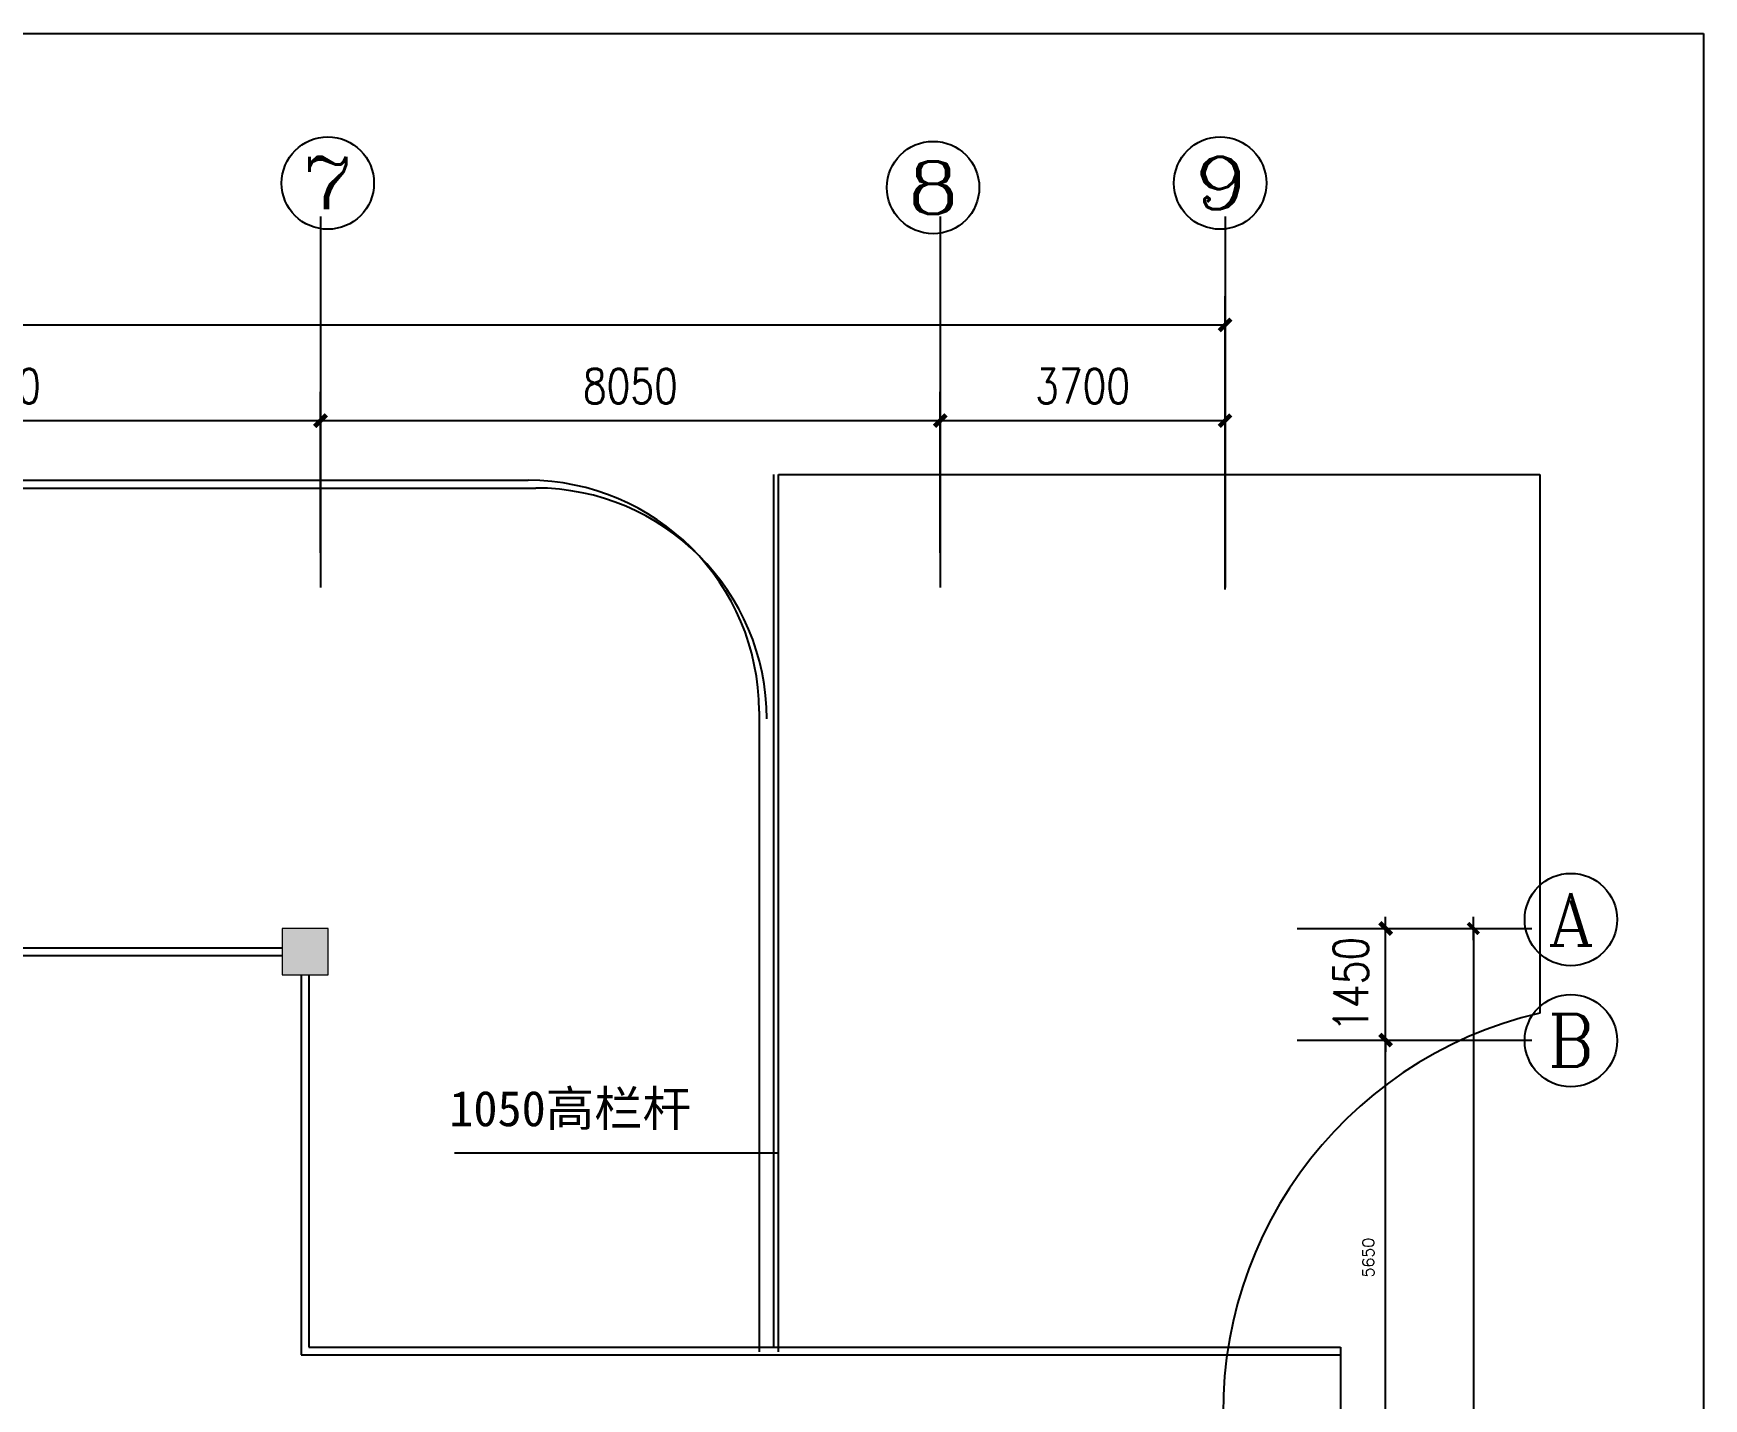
# Model space of a CAD drawing. Extents: x 1487452 to 1619693, y 165319 to 350168.
# Drawn here: x 1597996 to 1619693, y 332433 to 350168 of the extents above; entities that cross this region are included whole.
import ezdxf
from ezdxf.enums import TextEntityAlignment as Align

# ---------------------------------------------------------------- set-up
doc = ezdxf.new("R2010")
doc.units = 0
doc.header["$LTSCALE"] = 1000
doc.header["$MEASUREMENT"] = 0
doc.layers.get('0').update_dxf_attribs({"linetype": 'CONTINUOUS'})
doc.layers.get('Defpoints').update_dxf_attribs({"linetype": 'CONTINUOUS'})
for name, color, linetype in [('AXIS', 3, 'CONTINUOUS'), ('AXIS_TEXT', 7, 'CONTINUOUS'), ('Dim3', 30, 'CONTINUOUS')]:
    doc.layers.add(name, color=color, linetype=linetype)
doc.styles.add('_TCH_AXIS', font='COMPLEX', dxfattribs={"bigfont": 'GBCBIG'})
doc.styles.add('_TCH_DIM', font='SIMPLEX', dxfattribs={"bigfont": 'GBCBIG'})
doc.styles.add('DIM_FONT', font='SIMPLEX.shx', dxfattribs={"width": 0.8})
doc.styles.add('黑体', font='SIMHEI.TTF')
doc.dimstyles.new('dimn', dxfattribs={"dimtxt": 150, "dimasz": 1, "dimexe": 250, "dimexo": 300, "dimgap": 150, "dimtad": 1, "dimdec": 0, "dimzin": 0, "dimdsep": 46, "dimtxsty": '_TCH_DIM', "dimblk": '_dimx', "dimcen": 0.09, "dimclrd": 3, "dimclre": 3, "dimclrt": 2, "dimadec": 1, "dimazin": 2, "dimtfac": 1, "dimtdec": 0, "dimtix": 1, "dimtmove": 2, "dimatfit": 3, "dimldrblk": 'ARCHTICK', "dimfxl": 1, "dimtolj": 1, "dimtzin": 0, "dimarcsym": 0})
doc.dimstyles.new('DIMN150', dxfattribs={"dimscale": 1.5, "dimtxt": 300, "dimasz": 100, "dimexe": 250, "dimexo": 300, "dimgap": 150, "dimtad": 1, "dimdec": 0, "dimzin": 0, "dimdsep": 46, "dimtxsty": 'DIM_FONT', "dimblk": 'ARCHTICK', "dimcen": 0.09, "dimclrt": 7, "dimazin": 2, "dimtfac": 1, "dimtdec": 0, "dimtix": 1, "dimtmove": 2, "dimatfit": 3, "dimldrblk": 'ARCHTICK', "dimfxl": 1, "dimtolj": 1, "dimtzin": 0, "dimarcsym": 0})

# ---------------------------------------------------------------- blocks, each defined once
blk = doc.blocks.new('_ArchTick')
at = {"color": 0, "linetype": 'ByBlock', "const_width": 0.4}
blk.add_lwpolyline([(-0.5, -0.5), (0.5, 0.5)], dxfattribs=at)
blk = doc.blocks.new('_dimx')
blk.add_line((-150, 0), (150, 0))
at = {"const_width": 50}
blk.add_lwpolyline([(-70, -70), (70, 70)], dxfattribs=at)
blk = doc.blocks.new('*D122')
at = {"layer": 'AXIS', "color": 0, "linetype": 'Continuous', "lineweight": -2, "transparency": 16777216}
for p, q in [((1615562, 338540), (1615562, 338690)), ((1614864, 338540), (1615937, 338540)), ((1615562, 337090), (1615562, 338540)), ((1614864, 337090), (1615937, 337090)), ((1615562, 337090), (1615562, 336940))]:
    blk.add_line(p, q, dxfattribs=at)
at = {"layer": 'Defpoints', "color": 0, "linetype": 'Continuous', "transparency": 16777216}
for p in [(1614414, 338540), (1615562, 338540), (1614414, 337090)]:
    blk.add_point(p, dxfattribs=at)
at = {"layer": 'AXIS', "color": 0, "linetype": 'Continuous', "lineweight": -2, "transparency": 16777216, "xscale": 150, "yscale": 150, "zscale": 150}
for p, rotation in [((1615562, 338540), 270), ((1615562, 337090), 90)]:
    blk.add_blockref('_ArchTick', p, dxfattribs=dict(at, rotation=rotation))
at = {"layer": 'AXIS', "color": 2, "linetype": 'Continuous', "transparency": 16777216, "insert": (1615112, 337815), "char_height": 450, "attachment_point": 5, "rotation": 90, "style": 'DIM_FONT'}
blk.add_mtext('\\A1;1450', dxfattribs=at)
blk = doc.blocks.new('*D123')
at = {"layer": 'Defpoints', "color": 0, "ltscale": 0.4, "transparency": 16777216}
for p in [(1614714, 338540), (1614714, 321040), (1616702, 321040)]:
    blk.add_point(p, dxfattribs=at)
at = {"layer": 'Dim3', "color": 3, "lineweight": -2, "ltscale": 0.4, "transparency": 16777216}
for p, q in [((1615014, 338540), (1616952, 338540)), ((1616702, 338539), (1616702, 321041)), ((1615014, 321040), (1616952, 321040))]:
    blk.add_line(p, q, dxfattribs=at)
for p, rotation in [((1616702, 338540), 90), ((1616702, 321040), 270)]:
    blk.add_blockref('_dimx', p, dxfattribs=dict(at, rotation=rotation))
at = {"layer": 'Dim3', "color": 2, "ltscale": 0.4, "transparency": 16777216, "insert": (1616477, 329790), "char_height": 150, "attachment_point": 5, "rotation": 90, "style": '_TCH_DIM'}
blk.add_mtext('\\A1;17500', dxfattribs=at)
blk = doc.blocks.new('*D129')
at = {"layer": 'AXIS', "color": 0, "linetype": 'Continuous', "lineweight": -2, "transparency": 16777216}
for p, q in [((1593226, 343419), (1593226, 345512)), ((1601726, 343419), (1601726, 345512)), ((1593226, 345137), (1601726, 345137))]:
    blk.add_line(p, q, dxfattribs=at)
at = {"layer": 'Defpoints', "color": 0, "linetype": 'Continuous', "transparency": 16777216}
for p in [(1601726, 345137), (1593226, 342969), (1601726, 342969)]:
    blk.add_point(p, dxfattribs=at)
at = {"layer": 'AXIS', "color": 0, "linetype": 'Continuous', "lineweight": -2, "transparency": 16777216, "xscale": 150, "yscale": 150, "zscale": 150, "rotation": 180}
blk.add_blockref('_ArchTick', (1593226, 345137), dxfattribs=at)
at = {"layer": 'AXIS', "color": 0, "linetype": 'Continuous', "lineweight": -2, "transparency": 16777216, "xscale": 150, "yscale": 150, "zscale": 150}
blk.add_blockref('_ArchTick', (1601726, 345137), dxfattribs=at)
at = {"layer": 'AXIS', "color": 2, "linetype": 'Continuous', "transparency": 16777216, "insert": (1597476, 345587), "char_height": 450, "attachment_point": 5, "style": 'DIM_FONT'}
blk.add_mtext('\\A1;8500', dxfattribs=at)
blk = doc.blocks.new('*D130')
at = {"layer": 'AXIS', "color": 0, "linetype": 'Continuous', "lineweight": -2, "transparency": 16777216}
for p, q in [((1601726, 343419), (1601726, 345512)), ((1609776, 343419), (1609776, 345512)), ((1601726, 345137), (1609776, 345137))]:
    blk.add_line(p, q, dxfattribs=at)
at = {"layer": 'Defpoints', "color": 0, "linetype": 'Continuous', "transparency": 16777216}
for p in [(1609776, 345137), (1601726, 342969), (1609776, 342969)]:
    blk.add_point(p, dxfattribs=at)
at = {"layer": 'AXIS', "color": 0, "linetype": 'Continuous', "lineweight": -2, "transparency": 16777216, "xscale": 150, "yscale": 150, "zscale": 150, "rotation": 180}
blk.add_blockref('_ArchTick', (1601726, 345137), dxfattribs=at)
at = {"layer": 'AXIS', "color": 0, "linetype": 'Continuous', "lineweight": -2, "transparency": 16777216, "xscale": 150, "yscale": 150, "zscale": 150}
blk.add_blockref('_ArchTick', (1609776, 345137), dxfattribs=at)
at = {"layer": 'AXIS', "color": 2, "linetype": 'Continuous', "transparency": 16777216, "insert": (1605751, 345587), "char_height": 450, "attachment_point": 5, "style": 'DIM_FONT'}
blk.add_mtext('\\A1;8050', dxfattribs=at)
blk = doc.blocks.new('*D131')
at = {"layer": 'AXIS', "color": 0, "linetype": 'Continuous', "lineweight": -2, "transparency": 16777216}
for p, q in [((1609776, 343419), (1609776, 345512)), ((1613476, 343419), (1613476, 345512)), ((1609776, 345137), (1613476, 345137))]:
    blk.add_line(p, q, dxfattribs=at)
at = {"layer": 'Defpoints', "color": 0, "linetype": 'Continuous', "transparency": 16777216}
for p in [(1613476, 345137), (1609776, 342969), (1613476, 342969)]:
    blk.add_point(p, dxfattribs=at)
at = {"layer": 'AXIS', "color": 0, "linetype": 'Continuous', "lineweight": -2, "transparency": 16777216, "xscale": 150, "yscale": 150, "zscale": 150, "rotation": 180}
blk.add_blockref('_ArchTick', (1609776, 345137), dxfattribs=at)
at = {"layer": 'AXIS', "color": 0, "linetype": 'Continuous', "lineweight": -2, "transparency": 16777216, "xscale": 150, "yscale": 150, "zscale": 150}
blk.add_blockref('_ArchTick', (1613476, 345137), dxfattribs=at)
at = {"layer": 'AXIS', "color": 2, "linetype": 'Continuous', "transparency": 16777216, "insert": (1611626, 345587), "char_height": 450, "attachment_point": 5, "style": 'DIM_FONT'}
blk.add_mtext('\\A1;3700', dxfattribs=at)
blk = doc.blocks.new('*D132')
at = {"layer": 'AXIS', "color": 0, "linetype": 'Continuous', "lineweight": -2, "transparency": 16777216}
for p, q in [((1569326, 342943), (1569326, 346756)), ((1613476, 342943), (1613476, 346756)), ((1569326, 346381), (1613476, 346381))]:
    blk.add_line(p, q, dxfattribs=at)
at = {"layer": 'Defpoints', "color": 0, "linetype": 'Continuous', "transparency": 16777216}
for p in [(1613476, 346381), (1569326, 342493), (1613476, 342493)]:
    blk.add_point(p, dxfattribs=at)
at = {"layer": 'AXIS', "color": 0, "linetype": 'Continuous', "lineweight": -2, "transparency": 16777216, "xscale": 150, "yscale": 150, "zscale": 150, "rotation": 180}
blk.add_blockref('_ArchTick', (1569326, 346381), dxfattribs=at)
at = {"layer": 'AXIS', "color": 0, "linetype": 'Continuous', "lineweight": -2, "transparency": 16777216, "xscale": 150, "yscale": 150, "zscale": 150}
blk.add_blockref('_ArchTick', (1613476, 346381), dxfattribs=at)
at = {"layer": 'AXIS', "color": 2, "linetype": 'Continuous', "transparency": 16777216, "insert": (1591401, 346831), "char_height": 450, "attachment_point": 5, "style": 'DIM_FONT'}
blk.add_mtext('\\A1;44150', dxfattribs=at)

msp = doc.modelspace()

# ---------------------------------------------------------------- hatches: boundary and pattern name
at = {"lineweight": 13}
msp.add_hatch(color=256, dxfattribs=at).paths.add_polyline_path([(1601226.2, 337939.8), (1601826.2, 337939.8), (1601826.2, 338539.8), (1601226.2, 338539.8)])

# ---------------------------------------------------------------- linework, layer by layer
at = {"color": 7}
msp.add_line((1619692.7, 350167.6), (1619692.7, 309763.5), dxfattribs=at)
at = {"lineweight": 13}
for p, q in [((1601826.2, 338539.8), (1601226.2, 338539.8)), ((1601226.2, 338539.8), (1601226.2, 337939.8)), ((1601826.2, 337939.8), (1601826.2, 338539.8)), ((1601226.2, 337939.8), (1601826.2, 337939.8))]:
    msp.add_line(p, q, dxfattribs=at)
at = {"color": 7}
msp.add_lwpolyline([(1561972.5, 309763.5), (1561972.5, 350167.6), (1619692.7, 350167.6)], dxfattribs=at)
at = {"layer": 'AXIS', "linetype": 'Continuous'}
for p, q in [((1601726.2, 347790.5), (1601726.2, 342968.6)), ((1609776.2, 347790.5), (1609776.2, 342968.6)), ((1613476.2, 347790.5), (1613476.2, 342968.6)), ((1614413.8, 338539.8), (1617462.3, 338539.8)), ((1614413.8, 337089.8), (1617462.3, 337089.8))]:
    msp.add_line(p, q, dxfattribs=at)
for centre in [(1601820.6, 348223.4), (1609683.3, 348165.3), (1613412.5, 348223.4), (1617969, 338656.5), (1617969, 337083)]:
    msp.add_circle(centre, 600, dxfattribs=at)
at = {"layer": 'Dim3', "color": 251, "ltscale": 0.4}
for p, q in [((1579054.7, 344361.9), (1604422.2, 344361.9)), ((1607616.2, 333099.8), (1607616.2, 344439.8)), ((1607676.2, 344439.8), (1617564.8, 344439.8)), ((1607676.2, 333039.8), (1607676.2, 344439.8)), ((1617564.8, 344439.8), (1617564.8, 337439.8)), ((1579154.7, 344261.9), (1604522.2, 344261.9)), ((1607422.2, 341361.9), (1607422.2, 333039.8)), ((1593626.2, 338289.8), (1601226.2, 338289.8)), ((1593626.2, 338189.8), (1601226.2, 338189.8)), ((1601476.2, 337939.8), (1601476.2, 332999.8)), ((1601576.2, 337939.8), (1601576.2, 333099.8)), ((1607676.2, 335622.4), (1603465.4, 335622.4)), ((1601576.2, 333099.8), (1614976.2, 333099.8)), ((1614976.2, 333099.8), (1614976.2, 330239.8)), ((1601476.2, 332999.8), (1614976.2, 332999.8))]:
    msp.add_line(p, q, dxfattribs=at)
for centre, radius, start, end in [((1604422.2, 341361.9), 3000, 0, 90), ((1604522.2, 341261.9), 3000, 0, 90), ((1618764.7, 332262.7), 5314.3, 103.04901, 185.64737)]:
    msp.add_arc(centre, radius, start, end, dxfattribs=at)

# ---------------------------------------------------------------- texts
at = {"layer": 'AXIS_TEXT', "color": 2, "linetype": 'Continuous', "style": '_TCH_AXIS', "width": 1.5}
for s, p, p2 in [('7', (1601481.2, 347884), (1602160.1, 347884)), ('8', (1609343.8, 347825.9), (1610022.7, 347825.9)), ('9', (1613073.1, 347884), (1613751.9, 347884))]:
    msp.add_text(s, height=678.8, dxfattribs=at).set_placement(p, p2, align=Align.FIT)
at = {"layer": 'AXIS_TEXT', "color": 2, "linetype": 'Continuous', "style": '_TCH_AXIS'}
for tag, width, p, p2 in [('A', 1.031197, (1617669, 338320.5), (1618269, 338320.5)), ('B', 1.091856, (1617669, 336747), (1618269, 336747))]:
    msp.add_attdef(tag, text='', height=678.8, dxfattribs=dict(at, width=width)).set_placement(p, p2, align=Align.FIT)
at = {"layer": 'Dim3', "color": 251, "ltscale": 0.4, "style": '黑体'}
msp.add_text('1050高栏杆', height=460.8, dxfattribs=at).set_placement((1603398.3, 336201.7), align=Align.MIDDLE_LEFT)

# ---------------------------------------------------------------- dimensions: what is measured, and where the dimension line sits
at = {"layer": 'AXIS', "linetype": 'Continuous'}
for base, p1, p2, picture, middle in [((1613476.2, 346381.5), (1569326.2, 342493.2), (1613476.2, 342493.2), '*D132', (1591401.2, 346831.5)), ((1601726.2, 345136.9), (1593226.2, 342968.6), (1601726.2, 342968.6), '*D129', (1597476.2, 345586.9)), ((1609776.2, 345136.9), (1601726.2, 342968.6), (1609776.2, 342968.6), '*D130', (1605751.2, 345586.9)), ((1613476.2, 345136.9), (1609776.2, 342968.6), (1613476.2, 342968.6), '*D131', (1611626.2, 345586.9))]:
    dim = msp.add_linear_dim(base=base, p1=p1, p2=p2, dimstyle='DIMN150', override={"dimclrt": 2}, dxfattribs=at)
    dim.commit()
    dim.dimension.update_dxf_attribs({"geometry": picture, "text_midpoint": middle})
dim = msp.add_linear_dim(base=(1615562.4, 338539.8), p1=(1614413.8, 337089.8), p2=(1614413.8, 338539.8), angle=90, dimstyle='DIMN150', override={"dimclrt": 2}, dxfattribs=at)
dim.commit()
dim.dimension.update_dxf_attribs({"geometry": '*D122', "text_midpoint": (1615112.4, 337814.8)})
at = {"layer": 'Dim3', "color": 3, "ltscale": 0.4}
dim = msp.add_linear_dim(base=(1616701.9, 321039.8), p1=(1614713.8, 338539.8), p2=(1614713.8, 321039.8), angle=90, dimstyle='dimn', dxfattribs=at)
dim.commit()
dim.dimension.update_dxf_attribs({"geometry": '*D123', "text_midpoint": (1616476.9, 329789.8)})
msp.add_linear_dim(base=(1615562.4, 337089.8), p1=(1614413.8, 331439.8), p2=(1614413.8, 337089.8), angle=90, dimstyle='dimn', dxfattribs=at).render()

doc.saveas('drawing.dxf')
